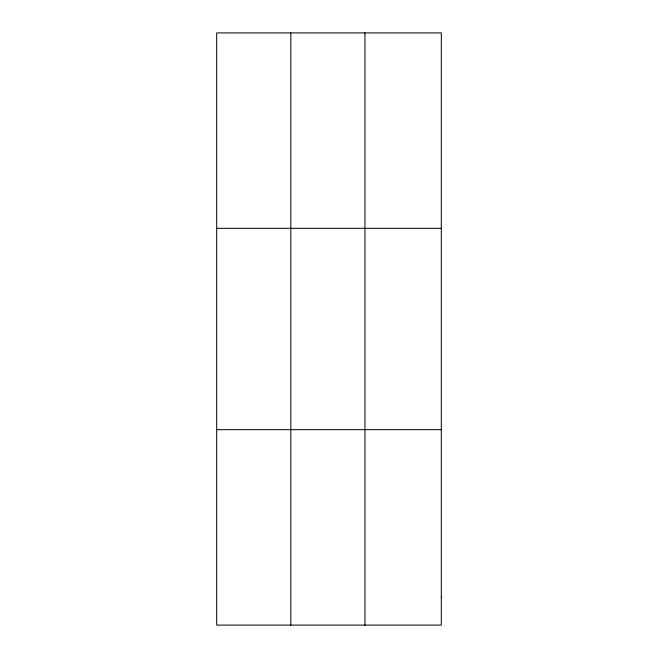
<?xml version="1.0" encoding="UTF-8"?>
<svg xmlns="http://www.w3.org/2000/svg" width="658" height="658" viewBox="0 0 658 658"><rect width="100%" height="100%" fill="white"/><g stroke="black" fill="none" stroke-linecap="round" stroke-linejoin="round"><path stroke-width="0.99" d="M290.82 32.9L290.82 625.1M364.935 32.9L364.935 625.1M216.696 228.326L441.304 228.326M216.696 429.674L441.304 429.674M441.304 597.184L441.304 625.1L216.696 625.1L216.696 32.9L441.304 32.9L441.304 597.184"/></g></svg>
